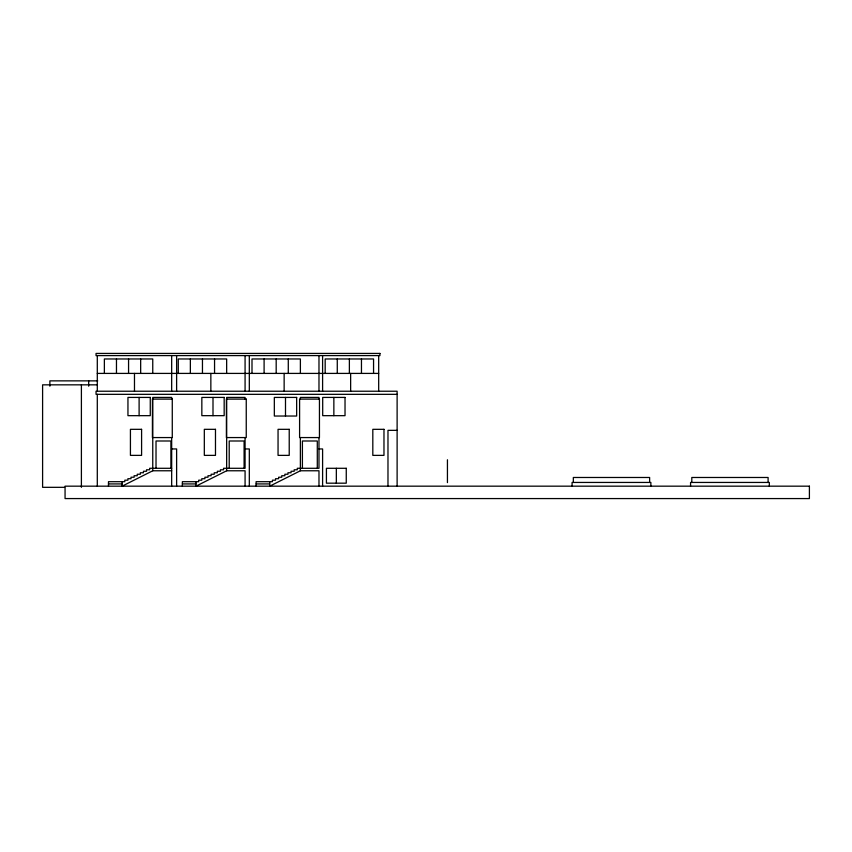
<?xml version="1.0" encoding="UTF-8"?>
<svg xmlns="http://www.w3.org/2000/svg" width="852" height="852" viewBox="0 0 852 852"><rect width="100%" height="100%" fill="white"/><g stroke="black" fill="none" stroke-linecap="round" stroke-linejoin="round"><path stroke-width="1.28" d="M171.667 470.773L152.753 470.773L122.102 486.172L122.102 481.689M245.078 486.172L245.078 470.773L226.653 470.773L195.992 486.172L195.992 481.689M318.978 486.172L318.978 470.773L300.383 470.773L269.722 486.172L269.722 481.689M97.298 373.41L378.682 373.41M97.735 380.865L49.874 380.865L49.874 386.19M96.926 384.838L42.6 384.838L42.6 487.323L64.592 487.323M397.117 394.327L96.052 394.327L96.052 391.228L397.117 391.228L397.117 486.183M397.117 430.345L387.979 430.345L387.979 486.172M171.667 448.951L176.62 448.951L176.62 486.172M245.078 448.951L249.316 448.951L249.316 486.172M318.978 448.951L322.599 448.951L322.599 486.172M171.667 468.291L149.654 468.291L149.654 469.782L146.544 469.782L146.544 471.262L143.434 471.262L143.434 472.753L140.335 472.753L140.335 474.245L137.225 474.245L137.225 475.735L134.115 475.735L134.115 477.226L131.016 477.226L131.016 478.707L127.906 478.707L127.906 480.198L124.797 480.198L124.797 481.689L108.481 481.689L108.481 486.172M108.481 483.925L122.102 483.925M182.371 483.925L195.992 483.925M256.111 483.925L269.722 483.925M769.335 486.172L769.335 482.445L690.567 482.445L690.567 486.172M768.099 482.445L768.099 477.482L691.803 477.482L691.803 482.445M650.864 486.172L650.864 482.445L572.086 482.445L572.086 486.172M649.629 482.445L649.629 477.482L573.332 477.482L573.332 482.445M447.438 459.782L447.438 482.605M378.682 355.593L378.682 391.228M373.559 373.165L373.559 358.969L325.176 358.969L325.176 373.165M361.461 358.969L361.461 373.165M350.641 373.41L350.641 391.228M349.373 358.969L349.373 373.165M337.275 358.969L337.275 373.165M336.338 468.291L336.338 483.18M333.856 397.426L333.856 415.669M322.599 355.593L322.599 391.228M318.978 355.593L318.978 391.228M318.978 399.109L318.978 397.426L300.383 397.426L300.383 399.109M318.978 437.566L318.978 468.291L297.273 468.291L297.273 469.782L294.174 469.782L294.174 471.262L291.065 471.262L291.065 472.753L287.955 472.753L287.955 474.245L284.856 474.245L284.856 475.735L281.746 475.735L281.746 477.226L278.636 477.226L278.636 478.707L275.537 478.707L275.537 480.198L272.427 480.198L272.427 481.689L256.111 481.689L256.111 486.172M317.295 468.291L317.295 440.995L302.407 440.995L302.407 468.291M300.383 373.165L300.383 358.969L252 358.969L252 373.165M300.383 437.566L300.383 470.773M288.285 358.969L288.285 373.165M285.495 397.426L285.495 416.032M284.142 373.41L284.142 391.228M276.186 358.969L276.186 373.165M264.099 358.969L264.099 373.165M249.316 355.593L249.316 391.228M245.078 355.593L245.078 391.228M245.078 399.109L245.078 397.426L226.653 397.426L226.653 470.773M245.078 437.566L245.078 468.291L223.543 468.291L223.543 469.782L220.434 469.782L220.434 471.262L217.324 471.262L217.324 472.753L214.225 472.753L214.225 474.245L211.115 474.245L211.115 475.735L208.005 475.735L208.005 477.226L204.906 477.226L204.906 478.707L201.796 478.707L201.796 480.198L198.686 480.198L198.686 481.689L182.371 481.689L182.371 486.172M244.098 468.291L244.098 440.995L229.209 440.995L229.209 468.291M226.653 373.165L226.653 358.969L178.27 358.969L178.27 373.165M214.555 358.969L214.555 373.165M213 397.426L213 415.669M210.849 373.41L210.849 391.228M202.456 358.969L202.456 373.165M190.358 358.969L190.358 373.165M176.62 355.593L176.62 391.228M171.667 355.593L171.667 391.228M171.667 399.109L171.667 397.426L152.753 397.426L152.753 470.773M171.667 437.566L171.667 486.172M170.901 468.291L170.901 440.995L156.022 440.995L156.022 468.291M152.753 373.165L152.753 358.969L104.37 358.969L104.37 373.165M140.665 358.969L140.665 373.165M139.11 397.426L139.11 415.669M134.478 373.41L134.478 391.228M128.567 358.969L128.567 373.165M116.468 358.969L116.468 373.165M97.298 355.593L97.298 391.228M97.298 394.327L97.298 486.172M88.683 380.865L88.683 386.19M81.398 384.838L81.398 487.323M379.928 353.431L96.052 353.431L96.052 355.593L379.928 355.593L379.928 353.431M150.271 397.426L127.949 397.426L127.949 415.669L150.271 415.669L150.271 397.426M224.172 397.426L201.839 397.426L201.839 415.669L224.172 415.669L224.172 397.426M296.656 397.426L274.333 397.426L274.333 416.032L296.656 416.032L296.656 397.426M345.028 397.426L322.695 397.426L322.695 415.669L345.028 415.669L345.028 397.426M172.274 399.109L152.423 399.109L152.423 437.566L172.274 437.566L172.274 399.109M246.249 399.109L226.398 399.109L226.398 437.566L246.249 437.566L246.249 399.109M319.447 399.109L299.595 399.109L299.595 437.566L319.447 437.566L319.447 399.109M141.592 429.323L130.431 429.323L130.431 455.373L141.592 455.373L141.592 429.323M215.481 429.323L204.32 429.323L204.32 455.373L215.481 455.373L215.481 429.323M289.222 429.323L278.05 429.323L278.05 455.373L289.222 455.373L289.222 429.323M383.975 429.323L372.814 429.323L372.814 455.373L383.975 455.373L383.975 429.323M346.263 468.291L326.422 468.291L326.422 483.18L346.263 483.18L346.263 468.291M809.4 486.172L65.061 486.172L65.061 498.569L809.4 498.569L809.4 486.172"/></g></svg>
